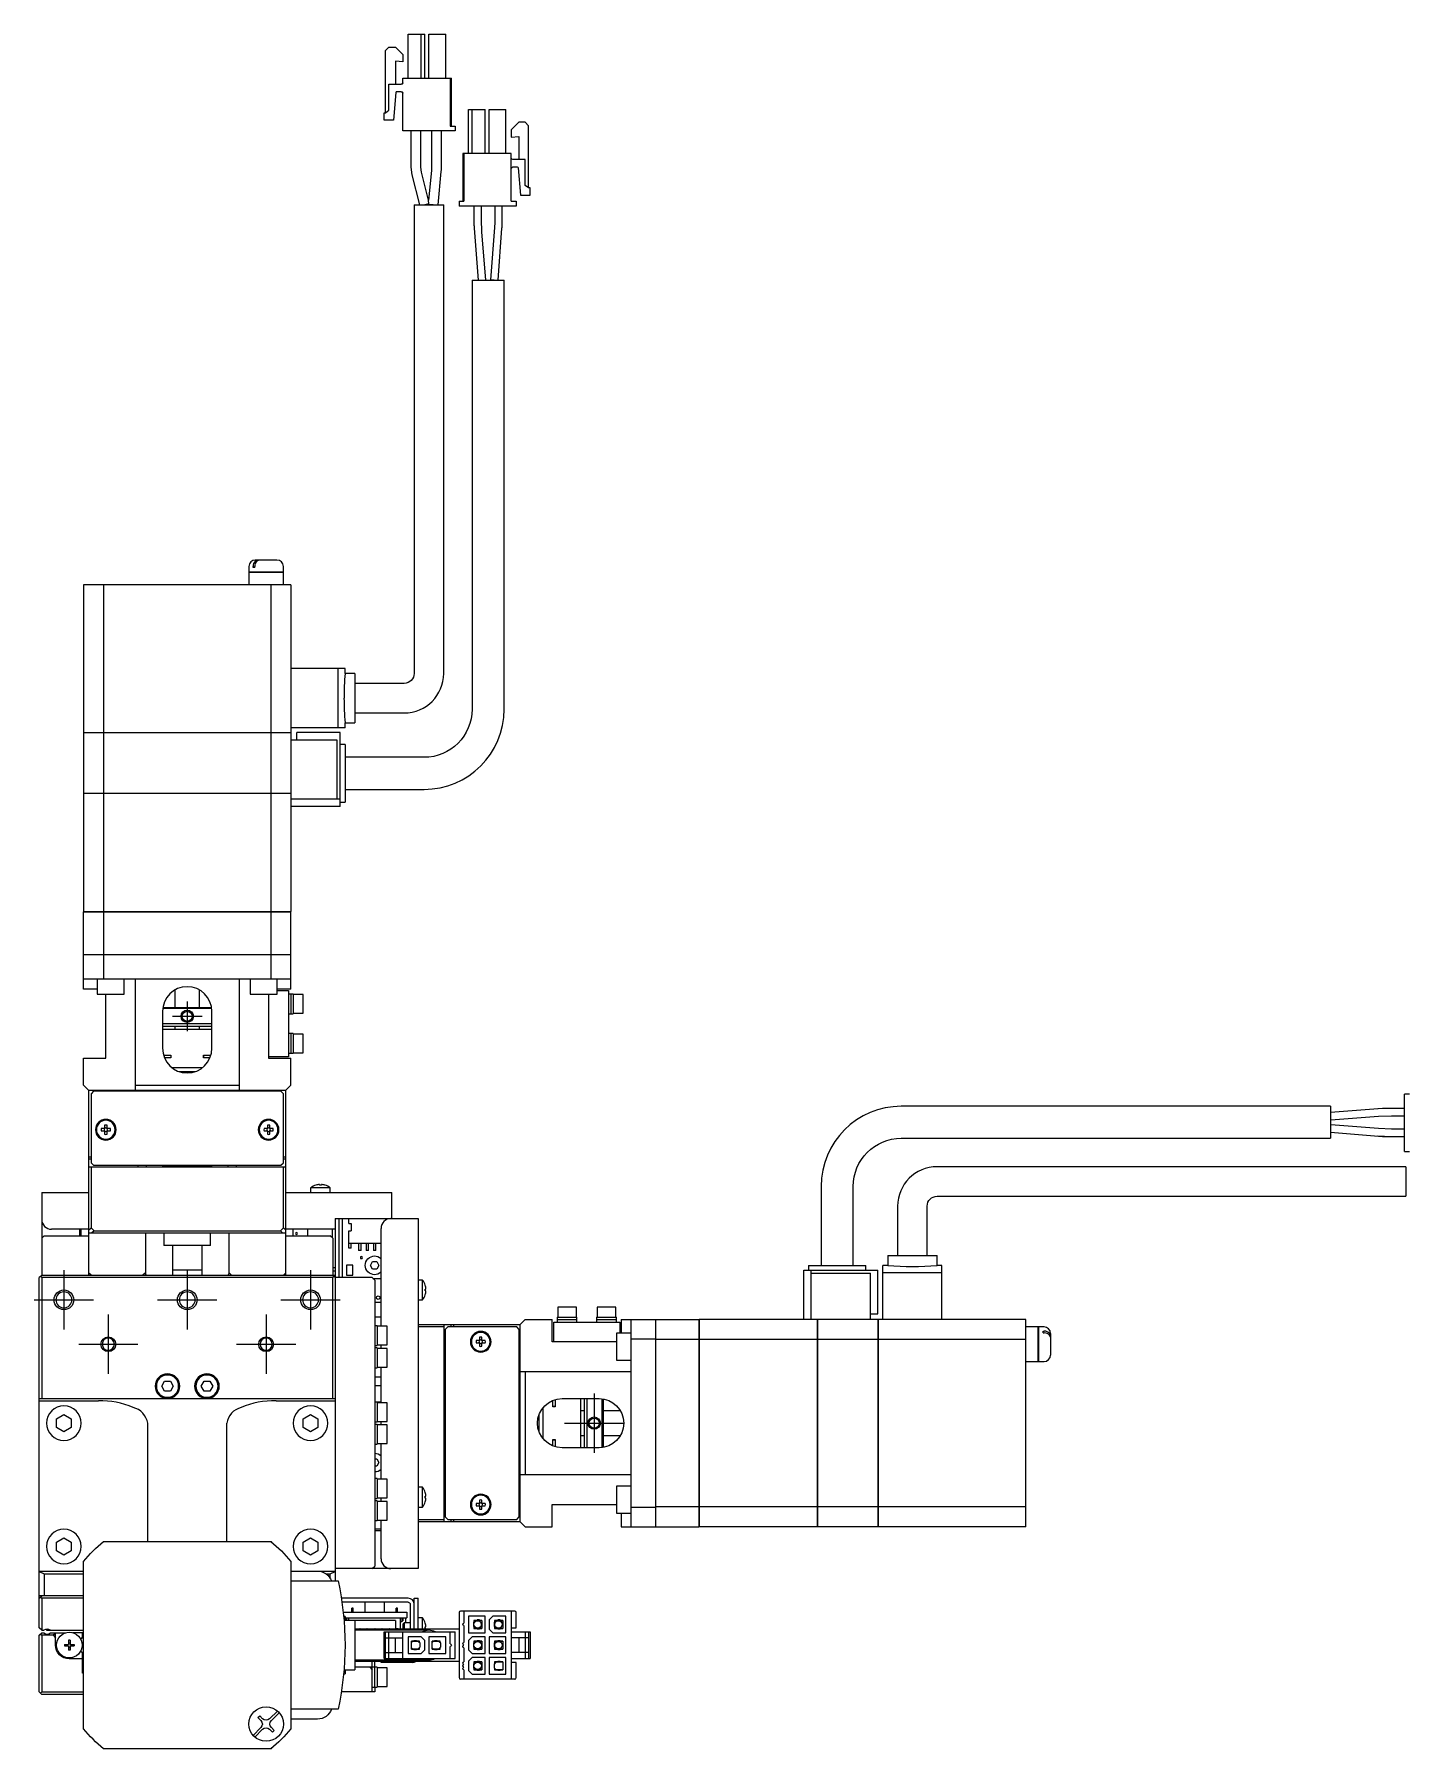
# Model space of a CAD drawing. Extents: x 0 to 1420, y -8 to 1169.
# Drawn here: x 420.8 to 698.8, y 410.1 to 757.7 of the extents above; entities that cross this region are included whole.
import ezdxf

# ---------------------------------------------------------------- set-up
doc = ezdxf.new("R2010")
doc.units = 0
doc.header["$LTSCALE"] = 0.5
doc.linetypes.add('CENTER', pattern=[50.8, 31.75, -6.35, 6.35, -6.35])
for name, color, linetype in [('MSM_CENTER', 1, 'CENTER'), ('MSM_CONTINUOUS', 7, 'CONTINUOUS'), ('MSM_NARROW', 5, 'CONTINUOUS')]:
    doc.layers.add(name, color=color, linetype=linetype)

msp = doc.modelspace()

# ---------------------------------------------------------------- linework, layer by layer
at = {"layer": 'MSM_CENTER'}
for p, q in [((451.78, 561.61), (451.78, 555.61)), ((448.78, 558.61), (454.78, 558.61)), ((426.78, 507.12), (426.78, 495.12)), ((451.78, 507.12), (451.78, 495.12)), ((476.78, 507.12), (476.78, 495.12)), ((420.78, 501.12), (432.78, 501.12)), ((445.78, 501.12), (457.78, 501.12)), ((470.78, 501.12), (482.78, 501.12)), ((435.78, 498.12), (435.78, 486.12)), ((467.78, 498.12), (467.78, 486.12)), ((429.78, 492.12), (441.78, 492.12)), ((461.78, 492.12), (473.78, 492.12)), ((534.28, 482.12), (534.28, 470.12)), ((528.28, 476.12), (540.28, 476.12))]:
    msp.add_line(p, q, dxfattribs=at)
at = {"layer": 'MSM_CONTINUOUS'}
for p, q in [((491.98, 754.42), (492.68, 755.12)), ((491.98, 754.42), (492.68, 755.12)), ((491.98, 741.82), (491.98, 754.42)), ((491.98, 741.82), (491.98, 754.42)), ((492.68, 755.12), (493.98, 755.12)), ((493.98, 755.12), (495.48, 753.62)), ((496.58, 748.82), (496.58, 757.72)), ((496.58, 757.72), (499.98, 757.72)), ((496.58, 748.82), (496.58, 757.72)), ((499.23, 748.82), (499.23, 757.72)), ((499.98, 748.82), (499.98, 757.72)), ((500.78, 748.82), (500.78, 757.72)), ((500.78, 748.82), (500.78, 757.72)), ((500.78, 757.72), (504.18, 757.72)), ((504.18, 748.82), (504.18, 757.72)), ((495.48, 752.12), (493.98, 752.25)), ((493.98, 752.25), (493.98, 747.57)), ((495.48, 752.12), (493.98, 752.25)), ((495.48, 753.62), (495.48, 752.12)), ((492.68, 742.32), (492.68, 747.57)), ((492.68, 747.57), (495.18, 747.57)), ((492.68, 742.32), (492.68, 747.57)), ((495.48, 747.87), (495.48, 748.82)), ((495.48, 748.82), (505.33, 748.82)), ((495.48, 747.87), (495.48, 748.82)), ((495.48, 747.87), (495.48, 747.86)), ((505.08, 748.82), (505.08, 739.12)), ((505.33, 739.12), (505.33, 748.82)), ((494.08, 745.88), (493.6, 740.32)), ((495.18, 746.07), (494.28, 746.07)), ((495.48, 738.12), (495.48, 745.77)), ((495.48, 745.77), (495.48, 745.77)), ((495.48, 738.12), (495.48, 745.77)), ((491.68, 740.32), (491.68, 741.82)), ((491.68, 741.82), (491.98, 741.82)), ((491.68, 740.32), (491.68, 741.82)), ((491.98, 741.82), (492.68, 742.32)), ((491.98, 741.82), (492.68, 742.32)), ((508.78, 733.57), (508.78, 742.47)), ((508.78, 742.47), (512.18, 742.47)), ((509.53, 733.57), (509.53, 742.47)), ((512.18, 733.57), (512.18, 742.47)), ((512.98, 733.57), (512.98, 742.47)), ((512.98, 742.47), (516.38, 742.47)), ((516.38, 733.57), (516.38, 742.47)), ((493.6, 740.32), (491.68, 740.32)), ((506.08, 738.12), (495.48, 738.12)), ((497.11, 738.12), (497.11, 730.76)), ((499.11, 730.76), (499.11, 738.12)), ((501.31, 738.12), (501.31, 730.21)), ((503.31, 730.21), (503.31, 738.12)), ((505.08, 739.12), (506.08, 739.12)), ((506.08, 739.12), (506.08, 738.12)), ((518.98, 739.87), (517.48, 738.37)), ((517.48, 738.37), (517.48, 736.87)), ((517.48, 736.87), (518.98, 737)), ((520.28, 739.87), (518.98, 739.87)), ((518.98, 737), (518.98, 732.32)), ((520.98, 739.17), (520.28, 739.87)), ((520.98, 726.57), (520.98, 739.17)), ((517.48, 733.57), (507.63, 733.57)), ((507.63, 733.57), (507.63, 723.87)), ((507.88, 733.57), (507.88, 723.87)), ((517.48, 723.87), (517.48, 733.57)), ((497.11, 730.76), (497.3, 729.24)), ((499.24, 729.75), (499.11, 730.76)), ((501.3, 730.12), (500.72, 724.06)), ((501.31, 730.21), (501.3, 730.12)), ((503.29, 729.92), (503.31, 730.21)), ((520.28, 732.32), (517.78, 732.32)), ((517.78, 730.82), (518.68, 730.82)), ((518.88, 730.63), (519.37, 725.07)), ((520.28, 727.07), (520.28, 732.32)), ((497.3, 729.24), (498.9, 723.12)), ((500.72, 724.06), (499.24, 729.75)), ((502.64, 723.12), (503.29, 729.92)), ((520.98, 726.57), (520.28, 727.07)), ((521.28, 726.57), (520.98, 726.57)), ((521.28, 725.07), (521.28, 726.57)), ((497.78, 723.12), (503.78, 723.12)), ((497.78, 723.12), (497.78, 628.12)), ((500.78, 723.34), (499.93, 723.12)), ((500.65, 723.3), (500.64, 723.21)), ((501.63, 723.12), (500.64, 723.21)), ((500.78, 723.34), (500.72, 724.06)), ((503.78, 628.12), (503.78, 723.12)), ((506.88, 723.87), (506.88, 722.87)), ((506.88, 723.87), (507.88, 723.87)), ((517.48, 723.87), (518.48, 723.87)), ((518.48, 723.87), (518.48, 722.87)), ((519.37, 725.07), (521.28, 725.07)), ((518.48, 722.87), (506.88, 722.87)), ((509.91, 722.87), (509.91, 719.26)), ((511.41, 720.24), (511.41, 722.87)), ((511.51, 717.6), (511.41, 720.24)), ((514.11, 722.87), (514.11, 719.24)), ((515.61, 719.24), (515.61, 722.87)), ((509.94, 718.41), (510.78, 707.87)), ((512.28, 707.92), (511.51, 717.6)), ((514.08, 718.55), (513.28, 707.92)), ((514.78, 707.87), (515.58, 718.44)), ((509.53, 707.87), (516.03, 707.87)), ((509.53, 707.87), (509.53, 620.87)), ((514.03, 707.87), (513.28, 707.92)), ((513.28, 707.92), (513.31, 707.87)), ((516.03, 620.87), (516.03, 707.87)), ((469.98, 651.12), (465.58, 651.12)), ((464.28, 649.82), (464.28, 648.67)), ((471.28, 648.67), (464.28, 648.67)), ((471.28, 648.62), (464.28, 648.62)), ((464.28, 648.62), (464.28, 646.12)), ((464.33, 648.67), (464.33, 648.62)), ((465.14, 649.62), (465.14, 649.82)), ((465.49, 649.62), (465.14, 649.62)), ((465.49, 649.62), (465.49, 649.82)), ((471.23, 648.62), (471.23, 648.67)), ((471.28, 648.67), (471.28, 649.82)), ((471.28, 646.12), (471.28, 648.62)), ((430.78, 646.12), (430.78, 616.17)), ((472.78, 646.12), (430.78, 646.12)), ((434.81, 646.12), (434.81, 616.17)), ((468.75, 646.12), (468.75, 616.17)), ((472.78, 646.12), (472.78, 616.17)), ((483.78, 629.12), (472.78, 629.12)), ((482.35, 617.12), (482.35, 629.12)), ((483.78, 628.12), (483.78, 629.12)), ((485.78, 628.12), (483.78, 628.12)), ((485.78, 628.12), (485.78, 618.12)), ((495.78, 626.12), (485.78, 626.12)), ((485.78, 620.12), (495.78, 620.12)), ((430.78, 616.17), (472.78, 616.17)), ((430.78, 616.12), (430.78, 603.87)), ((430.78, 616.12), (472.78, 616.12)), ((430.83, 616.17), (430.83, 616.12)), ((434.81, 616.12), (434.81, 603.87)), ((435.07, 616.17), (435.07, 616.12)), ((468.5, 616.17), (468.5, 616.12)), ((468.75, 616.12), (468.75, 603.87)), ((472.73, 616.17), (472.73, 616.12)), ((483.78, 617.12), (472.78, 617.12)), ((472.78, 616.12), (472.78, 579.87)), ((473.98, 614.62), (473.98, 616.12)), ((482.78, 616.12), (473.98, 616.12)), ((482.78, 601.12), (482.78, 616.12)), ((483.78, 617.12), (483.78, 618.12)), ((483.78, 618.12), (485.78, 618.12)), ((482.18, 614.62), (472.78, 614.62)), ((482.18, 602.62), (482.18, 614.62)), ((483.78, 613.69), (482.78, 613.69)), ((483.78, 613.69), (483.78, 602.05)), ((499.78, 611.12), (483.78, 611.12)), ((430.78, 603.87), (472.78, 603.87)), ((430.78, 603.82), (430.78, 579.87)), ((430.78, 603.82), (472.78, 603.82)), ((430.83, 603.87), (430.83, 603.82)), ((434.81, 603.82), (434.81, 579.87)), ((435.07, 603.87), (435.07, 603.82)), ((468.5, 603.87), (468.5, 603.82)), ((468.75, 603.82), (468.75, 579.87)), ((472.73, 603.87), (472.73, 603.82)), ((482.78, 602.62), (472.78, 602.62)), ((482.78, 602.05), (483.78, 602.05)), ((483.78, 604.62), (499.78, 604.62)), ((482.78, 601.12), (472.78, 601.12)), ((430.78, 579.87), (472.78, 579.87)), ((430.78, 579.82), (472.78, 579.82)), ((430.78, 564.12), (430.78, 579.82)), ((430.83, 579.87), (430.83, 579.82)), ((434.81, 579.82), (434.81, 571.12)), ((435.07, 579.87), (435.07, 579.82)), ((468.5, 579.87), (468.5, 579.82)), ((468.75, 579.82), (468.75, 571.12)), ((472.73, 579.87), (472.73, 579.82)), ((472.78, 564.12), (472.78, 579.82)), ((430.78, 571.12), (472.78, 571.12)), ((434.78, 571.12), (434.78, 566.12)), ((468.78, 566.12), (468.78, 571.12)), ((472.78, 566.12), (430.78, 566.12)), ((433.53, 564.12), (430.78, 564.12)), ((433.53, 566.12), (433.53, 563.12)), ((433.53, 563.12), (439.03, 563.12)), ((435.28, 550.12), (435.28, 563.12)), ((439.03, 563.12), (439.03, 566.12)), ((441.28, 543.62), (441.28, 566.12)), ((449.28, 563.95), (449.28, 560.42)), ((454.28, 560.42), (454.28, 563.95)), ((462.28, 566.12), (462.28, 543.62)), ((464.53, 566.12), (464.53, 563.12)), ((464.53, 563.12), (470.03, 563.12)), ((468.28, 563.12), (468.28, 550.12)), ((470.03, 563.12), (470.03, 566.12)), ((472.78, 564.12), (470.03, 564.12)), ((470.03, 563.82), (472.28, 563.82)), ((472.28, 563.82), (472.28, 550.42)), ((473.28, 563.12), (472.28, 563.12)), ((472.78, 563.12), (472.78, 559.12)), ((473.28, 563.12), (473.28, 559.12)), ((456.75, 560.22), (446.82, 560.22)), ((446.84, 560.42), (456.72, 560.42)), ((475.28, 563.02), (473.28, 563.02)), ((475.28, 559.22), (475.28, 563.02)), ((446.78, 559.62), (446.78, 552.12)), ((446.78, 557.12), (456.78, 557.12)), ((446.78, 556.62), (456.78, 556.62)), ((449.28, 556.62), (449.28, 555.92)), ((454.28, 555.92), (454.28, 556.62)), ((456.78, 552.12), (456.78, 559.62)), ((472.28, 559.12), (473.28, 559.12)), ((473.28, 559.22), (475.28, 559.22)), ((456.78, 555.92), (446.78, 555.92)), ((473.28, 555.12), (472.28, 555.12)), ((472.78, 555.12), (472.78, 551.12)), ((473.28, 555.12), (473.28, 551.12)), ((475.28, 555.02), (473.28, 555.02)), ((475.28, 551.22), (475.28, 555.02)), ((430.78, 550.12), (435.28, 550.12)), ((430.78, 544.62), (430.78, 550.12)), ((446.98, 550.72), (448.45, 550.72)), ((448.45, 550.22), (447.16, 550.22)), ((448.43, 550.72), (448.43, 550.22)), ((448.45, 550.72), (448.45, 550.22)), ((455.11, 550.72), (456.58, 550.72)), ((455.11, 550.22), (455.11, 550.72)), ((456.41, 550.22), (455.11, 550.22)), ((455.13, 550.22), (455.13, 550.72)), ((472.28, 550.42), (468.28, 550.42)), ((468.28, 550.12), (472.78, 550.12)), ((472.28, 551.12), (473.28, 551.12)), ((472.78, 544.62), (472.78, 550.12)), ((473.28, 551.22), (475.28, 551.22)), ((448.65, 548.22), (454.91, 548.22)), ((450.08, 547.42), (453.49, 547.42)), ((450.53, 547.42), (450.53, 547.27)), ((453.03, 547.27), (453.03, 547.42)), ((430.78, 544.62), (431.78, 543.62)), ((431.78, 543.62), (471.78, 543.62)), ((431.78, 543.62), (431.78, 506.12)), ((432.78, 543.42), (432.28, 542.92)), ((432.28, 542.92), (432.28, 528.92)), ((470.78, 543.42), (432.78, 543.42)), ((441.28, 544.62), (462.28, 544.62)), ((441.78, 543.62), (441.78, 543.42)), ((444.28, 543.62), (444.28, 543.42)), ((459.28, 543.42), (459.28, 543.62)), ((461.78, 543.42), (461.78, 543.62)), ((471.28, 542.92), (470.78, 543.42)), ((471.28, 528.92), (471.28, 542.92)), ((471.78, 543.62), (472.78, 544.62)), ((471.78, 506.12), (471.78, 543.62)), ((698.53, 531.22), (698.53, 542.82)), ((699.53, 542.82), (698.53, 542.82)), ((683.53, 540.37), (596.53, 540.37)), ((683.53, 540.37), (683.53, 533.87)), ((694.1, 539.91), (683.53, 539.12)), ((695.9, 539.94), (693.16, 539.84)), ((698.53, 539.94), (694.91, 539.94)), ((435.04, 535.86), (434.36, 535.86)), ((434.36, 535.38), (435.04, 535.38)), ((435.04, 536.53), (435.04, 535.86)), ((435.04, 535.38), (435.04, 534.7)), ((435.52, 535.86), (435.52, 536.53)), ((436.2, 535.86), (435.52, 535.86)), ((435.52, 535.38), (436.2, 535.38)), ((435.52, 534.7), (435.52, 535.38)), ((468.04, 535.86), (467.36, 535.86)), ((467.36, 535.38), (468.04, 535.38)), ((468.04, 536.53), (468.04, 535.86)), ((468.04, 535.38), (468.04, 534.7)), ((468.52, 535.86), (468.52, 536.53)), ((469.2, 535.86), (468.52, 535.86)), ((468.52, 534.7), (468.52, 535.38)), ((468.52, 535.38), (469.2, 535.38)), ((683.59, 537.62), (683.53, 537.64)), ((683.59, 537.62), (693.27, 538.34)), ((693.27, 535.84), (683.59, 536.61)), ((693.27, 538.34), (695.9, 538.44)), ((695.9, 535.74), (693.27, 535.84)), ((695.9, 538.44), (698.53, 538.44)), ((698.53, 535.74), (695.9, 535.74)), ((596.53, 533.87), (683.53, 533.87)), ((683.53, 535.11), (694.08, 534.27)), ((693.15, 534.35), (695.9, 534.24)), ((694.93, 534.24), (698.53, 534.24)), ((431.78, 530.12), (432.28, 530.12)), ((432.28, 529.62), (431.78, 529.62)), ((432.28, 528.92), (432.78, 528.42)), ((432.78, 528.42), (470.78, 528.42)), ((441.78, 528.42), (441.78, 528.12)), ((443.53, 528.12), (443.53, 528.42)), ((446.78, 528.42), (446.78, 528.32)), ((456.78, 528.32), (456.78, 528.42)), ((460.03, 528.42), (460.03, 528.12)), ((461.78, 528.12), (461.78, 528.42)), ((470.78, 528.42), (471.28, 528.92)), ((471.28, 530.12), (471.78, 530.12)), ((471.78, 529.62), (471.28, 529.62)), ((698.53, 531.22), (699.53, 531.22)), ((431.78, 528.12), (471.78, 528.12)), ((432.28, 528.12), (432.28, 515.73)), ((446.78, 528.32), (456.78, 528.32)), ((446.78, 528.32), (446.98, 528.12)), ((456.58, 528.12), (456.78, 528.32)), ((471.28, 515.73), (471.28, 528.12)), ((698.78, 528.12), (603.78, 528.12)), ((698.78, 528.12), (698.78, 522.12)), ((422.28, 522.92), (422.28, 506.12)), ((422.28, 522.92), (431.78, 522.92)), ((471.78, 522.92), (493.28, 522.92)), ((480.78, 523.81), (476.78, 523.81)), ((476.78, 523.81), (476.78, 522.92)), ((477.85, 524.37), (477.83, 524.37)), ((478.58, 524.37), (478.58, 524.5)), ((478.98, 524.37), (478.58, 524.37)), ((478.98, 524.5), (478.98, 524.37)), ((479.73, 524.37), (479.71, 524.37)), ((480.78, 522.92), (480.78, 523.81)), ((493.28, 517.62), (493.28, 522.92)), ((580.28, 524.12), (580.28, 508.12)), ((586.78, 508.12), (586.78, 524.12)), ((603.78, 522.12), (698.78, 522.12)), ((595.78, 520.12), (595.78, 510.12)), ((601.78, 510.12), (601.78, 520.12)), ((431.78, 515.42), (424.28, 515.42)), ((429.98, 514.12), (429.98, 515.42)), ((430.28, 514.12), (430.28, 515.42)), ((431.78, 515.23), (432.28, 515.73)), ((471.78, 514.62), (431.78, 514.62)), ((432.28, 515.73), (432.89, 515.12)), ((432.89, 515.12), (432.39, 514.62)), ((432.89, 515.12), (470.67, 515.12)), ((443.3, 514.62), (443.3, 506.62)), ((447.03, 514.62), (447.03, 512.12)), ((456.53, 512.12), (456.53, 514.62)), ((460.27, 506.62), (460.27, 514.62)), ((470.67, 515.12), (471.28, 515.73)), ((471.17, 514.62), (470.67, 515.12)), ((471.28, 515.73), (471.78, 515.23)), ((481.78, 515.42), (471.78, 515.42)), ((473.28, 514.12), (473.28, 515.42)), ((476.23, 514.12), (476.23, 515.42)), ((481.13, 515.42), (481.13, 513.77)), ((481.78, 517.62), (481.78, 444.12)), ((481.78, 517.62), (498.58, 517.62)), ((482.58, 505.62), (482.58, 517.62)), ((483.28, 505.62), (483.28, 517.62)), ((484.53, 516.62), (484.53, 517.62)), ((484.53, 516.62), (485.03, 516.62)), ((484.53, 515.12), (485.03, 515.12)), ((484.53, 511.62), (484.53, 515.12)), ((485.03, 516.62), (485.03, 515.12)), ((491.08, 495.77), (491.08, 515.62)), ((498.58, 517.62), (498.58, 446.62)), ((422.78, 514.12), (422.28, 513.62)), ((422.78, 514.12), (431.78, 514.12)), ((456.53, 512.12), (447.03, 512.12)), ((448.78, 512.12), (448.78, 506.12)), ((454.78, 506.12), (454.78, 512.12)), ((471.78, 514.12), (480.78, 514.12)), ((481.28, 513.62), (480.78, 514.12)), ((481.28, 513.62), (481.28, 506.12)), ((484.53, 512.62), (491.08, 512.62)), ((485.03, 511.62), (484.53, 511.62)), ((485.03, 511.62), (485.03, 512.62)), ((486.53, 512.62), (486.53, 511.12)), ((487.03, 511.12), (486.53, 511.12)), ((487.03, 511.12), (487.03, 512.62)), ((488.03, 512.62), (488.03, 511.12)), ((488.53, 511.12), (488.03, 511.12)), ((488.53, 511.12), (488.53, 512.62)), ((489.53, 512.62), (489.53, 511.12)), ((490.03, 511.12), (489.53, 511.12)), ((490.03, 511.12), (490.03, 512.62)), ((491.03, 512.62), (491.03, 511.12)), ((491.08, 511.12), (491.03, 511.12)), ((481.78, 507.62), (481.28, 507.62)), ((485.33, 508.14), (484.08, 508.14)), ((484.08, 508.14), (484.08, 506.14)), ((485.33, 506.14), (485.33, 508.14)), ((488.92, 508.12), (489.35, 508.87)), ((489.35, 507.37), (488.92, 508.12)), ((489.35, 508.87), (490.21, 508.87)), ((490.21, 508.87), (490.65, 508.12)), ((490.65, 508.12), (490.21, 507.37)), ((577.71, 508.12), (589.35, 508.12)), ((577.71, 508.12), (577.71, 507.12)), ((589.35, 507.12), (589.35, 508.12)), ((592.78, 497.12), (592.78, 508.11)), ((593.78, 508.11), (592.78, 508.11)), ((593.78, 510.12), (603.78, 510.12)), ((593.78, 510.12), (593.78, 508.11)), ((603.78, 508.11), (603.78, 510.12)), ((604.78, 508.11), (603.78, 508.11)), ((604.78, 497.12), (604.78, 508.11)), ((422.03, 505.87), (421.78, 505.62)), ((421.78, 434.62), (421.78, 505.62)), ((422.28, 506.12), (422.03, 505.87)), ((422.28, 505.62), (422.03, 505.87)), ((422.28, 506.12), (481.78, 506.12)), ((481.28, 505.62), (422.28, 505.62)), ((422.28, 505.62), (422.28, 481.12)), ((432.28, 506.12), (431.78, 506.62)), ((443.3, 506.62), (442.8, 506.12)), ((443.48, 506.12), (443.3, 506.62)), ((454.78, 507.12), (448.78, 507.12)), ((460.27, 506.62), (460.09, 506.12)), ((460.77, 506.12), (460.27, 506.62)), ((471.78, 506.62), (471.28, 506.12)), ((481.78, 506.92), (481.28, 506.92)), ((481.53, 505.87), (481.28, 506.12)), ((481.53, 505.87), (481.28, 505.62)), ((481.28, 481.12), (481.28, 505.62)), ((481.78, 505.62), (481.53, 505.87)), ((489.28, 505.62), (481.78, 505.62)), ((484.08, 506.14), (485.33, 506.14)), ((489.78, 505.12), (489.28, 505.62)), ((490.21, 507.37), (489.35, 507.37)), ((489.44, 505.46), (491.08, 505.46)), ((489.78, 505.12), (489.78, 447.12)), ((499.48, 505.12), (498.58, 505.12)), ((499.48, 501.12), (499.48, 505.12)), ((500.04, 504.04), (500.04, 504.07)), ((576.78, 497.12), (576.78, 507.12)), ((576.78, 507.12), (591.78, 507.12)), ((578.28, 497.12), (578.28, 507.12)), ((578.28, 506.52), (590.28, 506.52)), ((590.28, 497.12), (590.28, 506.52)), ((591.78, 498.32), (591.78, 507.12)), ((592.78, 506.69), (604.78, 506.69)), ((491.08, 500.56), (489.78, 500.56)), ((498.58, 501.12), (499.48, 501.12)), ((500.04, 503.32), (500.17, 503.32)), ((500.04, 502.92), (500.04, 503.32)), ((500.17, 502.92), (500.04, 502.92)), ((500.04, 502.17), (500.04, 502.19)), ((491.08, 497.62), (489.78, 497.62)), ((520.28, 497.12), (519.28, 496.12)), ((520.28, 497.12), (525.78, 497.12)), ((525.78, 492.62), (525.78, 497.12)), ((526.78, 497.62), (530.78, 497.62)), ((526.78, 497.62), (526.78, 496.62)), ((526.78, 497.12), (530.78, 497.12)), ((530.68, 499.62), (526.88, 499.62)), ((526.88, 499.62), (526.88, 497.62)), ((530.68, 497.62), (530.68, 499.62)), ((530.78, 496.62), (530.78, 497.62)), ((534.78, 497.62), (538.78, 497.62)), ((534.78, 497.62), (534.78, 496.62)), ((534.78, 497.12), (538.78, 497.12)), ((538.68, 499.62), (534.88, 499.62)), ((534.88, 499.62), (534.88, 497.62)), ((538.68, 497.62), (538.68, 499.62)), ((538.78, 496.62), (538.78, 497.62)), ((539.78, 497.12), (539.78, 494.37)), ((539.78, 497.12), (555.48, 497.12)), ((541.78, 455.12), (541.78, 497.12)), ((546.78, 455.12), (546.78, 497.12)), ((555.48, 497.12), (555.48, 455.12)), ((591.78, 497.12), (555.53, 497.12)), ((555.53, 497.12), (555.53, 455.12)), ((579.48, 497.12), (579.48, 455.12)), ((579.53, 497.12), (579.53, 455.12)), ((590.28, 498.32), (591.78, 498.32)), ((591.78, 497.12), (591.78, 455.12)), ((591.83, 497.12), (591.83, 455.12)), ((621.78, 497.12), (591.83, 497.12)), ((621.78, 455.12), (621.78, 497.12)), ((490.28, 495.87), (489.78, 495.87)), ((490.28, 495.87), (490.28, 491.87)), ((492.28, 495.77), (490.28, 495.77)), ((492.28, 491.97), (492.28, 495.77)), ((498.58, 496.12), (519.28, 496.12)), ((503.78, 495.62), (498.58, 495.62)), ((503.78, 496.12), (503.78, 456.12)), ((504.58, 495.62), (504.08, 495.12)), ((504.08, 495.12), (504.08, 457.12)), ((518.58, 495.62), (504.58, 495.62)), ((505.28, 495.62), (505.28, 496.12)), ((505.78, 496.12), (505.78, 495.62)), ((519.08, 495.12), (518.58, 495.62)), ((519.08, 457.12), (519.08, 495.12)), ((519.28, 456.12), (519.28, 496.12)), ((526.08, 492.62), (526.08, 496.62)), ((526.08, 496.62), (539.48, 496.62)), ((538.78, 494.37), (538.78, 488.87)), ((541.78, 494.37), (538.78, 494.37)), ((539.48, 496.62), (539.48, 494.37)), ((555.53, 497.07), (555.48, 497.07)), ((579.53, 497.07), (579.48, 497.07)), ((591.83, 497.07), (591.78, 497.07)), ((624.28, 495.62), (621.78, 495.62)), ((624.28, 488.62), (624.28, 495.62)), ((624.33, 495.57), (624.28, 495.57)), ((624.33, 495.62), (624.33, 488.62)), ((625.48, 495.62), (624.33, 495.62)), ((625.28, 494.76), (625.48, 494.76)), ((625.28, 494.41), (625.28, 494.76)), ((625.28, 494.41), (625.48, 494.41)), ((626.78, 494.32), (626.78, 489.92)), ((489.78, 491.87), (490.28, 491.87)), ((490.28, 491.37), (489.78, 491.37)), ((490.28, 491.97), (492.28, 491.97)), ((490.28, 491.37), (490.28, 487.37)), ((492.28, 491.27), (490.28, 491.27)), ((491.08, 491.27), (491.08, 491.97)), ((492.28, 487.47), (492.28, 491.27)), ((511.04, 492.86), (510.36, 492.86)), ((510.36, 492.38), (511.04, 492.38)), ((511.04, 493.53), (511.04, 492.86)), ((511.04, 492.38), (511.04, 491.7)), ((511.52, 492.86), (511.52, 493.53)), ((512.2, 492.86), (511.52, 492.86)), ((511.52, 492.38), (512.2, 492.38)), ((511.52, 491.7), (511.52, 492.38)), ((538.78, 492.62), (525.78, 492.62)), ((546.78, 493.12), (541.78, 493.12)), ((555.48, 493.09), (546.78, 493.09)), ((555.53, 492.83), (555.48, 492.83)), ((579.48, 493.09), (555.53, 493.09)), ((579.53, 492.83), (579.48, 492.83)), ((591.78, 493.09), (579.53, 493.09)), ((591.83, 492.83), (591.78, 492.83)), ((621.78, 493.09), (591.83, 493.09)), ((489.78, 487.37), (490.28, 487.37)), ((490.28, 487.47), (492.28, 487.47)), ((491.08, 480.27), (491.08, 487.47)), ((538.78, 488.87), (541.78, 488.87)), ((621.78, 488.62), (624.28, 488.62)), ((624.28, 488.67), (624.33, 488.67)), ((624.33, 488.62), (625.48, 488.62)), ((446.63, 483.62), (447.2, 484.62)), ((447.2, 482.62), (446.63, 483.62)), ((447.2, 484.62), (448.36, 484.62)), ((448.36, 484.62), (448.94, 483.62)), ((448.94, 483.62), (448.36, 482.62)), ((454.63, 483.62), (455.2, 484.62)), ((455.2, 482.62), (454.63, 483.62)), ((455.2, 484.62), (456.36, 484.62)), ((456.36, 484.62), (456.94, 483.62)), ((456.94, 483.62), (456.36, 482.62)), ((489.78, 485.54), (491.08, 485.54)), ((491.08, 483.66), (489.78, 483.66)), ((504.08, 486.12), (503.78, 486.12)), ((503.78, 484.37), (504.08, 484.37)), ((519.28, 486.12), (519.08, 486.12)), ((519.28, 483.62), (519.08, 483.62)), ((519.28, 486.62), (541.78, 486.62)), ((520.28, 486.62), (520.28, 465.62)), ((421.78, 481.12), (481.78, 481.12)), ((421.78, 480.66), (433.78, 480.66)), ((448.36, 482.62), (447.2, 482.62)), ((456.36, 482.62), (455.2, 482.62)), ((469.78, 480.66), (481.78, 480.66)), ((489.78, 480.46), (491.08, 480.46)), ((490.28, 480.37), (489.78, 480.37)), ((490.28, 480.37), (490.28, 476.37)), ((492.28, 480.27), (490.28, 480.27)), ((492.28, 476.47), (492.28, 480.27)), ((503.98, 481.12), (503.78, 480.92)), ((503.98, 481.12), (503.98, 471.12)), ((504.08, 481.12), (503.98, 481.12)), ((525.88, 479.45), (525.88, 480.74)), ((526.38, 480.92), (526.38, 479.45)), ((527.78, 481.12), (535.28, 481.12)), ((531.58, 471.12), (531.58, 481.12)), ((532.28, 481.12), (532.28, 471.12)), ((532.78, 481.12), (532.78, 471.12)), ((535.88, 471.15), (535.88, 481.08)), ((536.08, 481.05), (536.08, 471.18)), ((425.28, 476.98), (426.78, 477.85)), ((425.28, 475.25), (425.28, 476.98)), ((426.78, 477.85), (428.28, 476.98)), ((428.28, 476.98), (428.28, 475.25)), ((475.28, 476.98), (476.78, 477.85)), ((475.28, 475.25), (475.28, 476.98)), ((476.78, 477.85), (478.28, 476.98)), ((478.28, 476.98), (478.28, 475.25)), ((489.78, 476.37), (490.28, 476.37)), ((490.28, 476.47), (492.28, 476.47)), ((491.08, 475.77), (491.08, 476.47)), ((523.08, 477.37), (522.94, 477.37)), ((523.08, 477.82), (523.08, 474.41)), ((523.88, 479.24), (523.88, 472.99)), ((526.38, 479.47), (525.88, 479.47)), ((526.38, 479.45), (525.88, 479.45)), ((532.28, 478.62), (531.58, 478.62)), ((539.61, 478.62), (536.08, 478.62)), ((426.78, 474.38), (425.28, 475.25)), ((428.28, 475.25), (426.78, 474.38)), ((443.78, 452.12), (443.78, 476.1)), ((459.78, 452.12), (459.78, 476.1)), ((476.78, 474.38), (475.28, 475.25)), ((478.28, 475.25), (476.78, 474.38)), ((490.28, 475.87), (489.78, 475.87)), ((490.28, 475.87), (490.28, 471.87)), ((492.28, 475.77), (490.28, 475.77)), ((492.28, 471.97), (492.28, 475.77)), ((522.94, 474.87), (523.08, 474.87)), ((525.88, 471.49), (525.88, 472.78)), ((525.88, 472.78), (526.38, 472.78)), ((525.88, 472.76), (526.38, 472.76)), ((526.38, 472.78), (526.38, 471.32)), ((531.58, 473.62), (532.28, 473.62)), ((536.08, 473.62), (539.61, 473.62)), ((489.78, 471.87), (490.28, 471.87)), ((490.28, 471.97), (492.28, 471.97)), ((491.08, 464.77), (491.08, 471.97)), ((503.78, 471.32), (503.98, 471.12)), ((503.98, 471.12), (504.08, 471.12)), ((535.28, 471.12), (527.78, 471.12)), ((489.78, 468.87), (490.21, 468.87)), ((490.21, 467.37), (489.78, 467.37)), ((490.21, 468.87), (490.65, 468.12)), ((490.65, 468.12), (490.21, 467.37)), ((504.08, 467.87), (503.78, 467.87)), ((503.78, 466.12), (504.08, 466.12)), ((519.08, 468.62), (519.28, 468.62)), ((519.08, 466.12), (519.28, 466.12)), ((490.28, 464.87), (489.78, 464.87)), ((490.28, 464.87), (490.28, 460.87)), ((492.28, 464.77), (490.28, 464.77)), ((492.28, 460.97), (492.28, 464.77)), ((499.48, 463.12), (498.58, 463.12)), ((499.48, 459.12), (499.48, 463.12)), ((541.78, 465.62), (519.28, 465.62)), ((538.78, 463.37), (538.78, 457.87)), ((541.78, 463.37), (538.78, 463.37)), ((489.78, 460.87), (490.28, 460.87)), ((490.28, 460.37), (489.78, 460.37)), ((490.28, 460.97), (492.28, 460.97)), ((490.28, 460.37), (490.28, 456.37)), ((492.28, 460.27), (490.28, 460.27)), ((491.08, 460.27), (491.08, 460.97)), ((492.28, 456.47), (492.28, 460.27)), ((498.58, 459.12), (499.48, 459.12)), ((500.04, 462.04), (500.04, 462.07)), ((500.04, 461.32), (500.17, 461.32)), ((500.04, 460.92), (500.04, 461.32)), ((500.17, 460.92), (500.04, 460.92)), ((500.04, 460.17), (500.04, 460.19)), ((511.04, 459.86), (510.36, 459.86)), ((510.36, 459.38), (511.04, 459.38)), ((511.04, 460.53), (511.04, 459.86)), ((511.04, 459.38), (511.04, 458.7)), ((511.52, 459.86), (511.52, 460.53)), ((512.2, 459.86), (511.52, 459.86)), ((511.52, 458.7), (511.52, 459.38)), ((511.52, 459.38), (512.2, 459.38)), ((525.78, 459.62), (538.78, 459.62)), ((525.78, 455.12), (525.78, 459.62)), ((541.78, 459.12), (546.78, 459.12)), ((555.48, 459.14), (546.78, 459.14)), ((555.53, 459.4), (555.48, 459.4)), ((579.48, 459.14), (555.53, 459.14)), ((579.53, 459.4), (579.48, 459.4)), ((591.78, 459.14), (579.53, 459.14)), ((591.83, 459.4), (591.78, 459.4)), ((621.78, 459.14), (591.83, 459.14)), ((489.78, 456.37), (490.28, 456.37)), ((490.28, 456.47), (492.28, 456.47)), ((491.08, 448.62), (491.08, 456.47)), ((498.58, 456.62), (503.78, 456.62)), ((519.28, 456.12), (498.58, 456.12)), ((504.08, 457.12), (504.58, 456.62)), ((504.58, 456.62), (518.58, 456.62)), ((505.28, 456.12), (505.28, 456.62)), ((505.78, 456.62), (505.78, 456.12)), ((518.58, 456.62), (519.08, 457.12)), ((519.28, 456.12), (520.28, 455.12)), ((538.78, 457.87), (541.78, 457.87)), ((539.78, 457.87), (539.78, 455.12)), ((425.28, 451.98), (426.78, 452.85)), ((425.28, 450.25), (425.28, 451.98)), ((426.78, 452.85), (428.28, 451.98)), ((428.28, 451.98), (428.28, 450.25)), ((434.78, 452.12), (434.65, 451.99)), ((434.81, 452.12), (468.75, 452.12)), ((468.91, 451.99), (468.78, 452.12)), ((475.28, 451.98), (476.78, 452.85)), ((475.28, 450.25), (475.28, 451.98)), ((476.78, 452.85), (478.28, 451.98)), ((478.28, 451.98), (478.28, 450.25)), ((491.08, 454.62), (489.78, 454.62)), ((491.08, 454.32), (489.78, 454.32)), ((520.28, 455.12), (525.78, 455.12)), ((539.78, 455.12), (555.48, 455.12)), ((555.53, 455.17), (555.48, 455.17)), ((579.48, 455.12), (555.53, 455.12)), ((579.53, 455.17), (579.48, 455.17)), ((591.78, 455.12), (579.53, 455.12)), ((591.83, 455.17), (591.78, 455.17)), ((621.78, 455.12), (591.83, 455.12)), ((426.78, 449.38), (425.28, 450.25)), ((428.28, 450.25), (426.78, 449.38)), ((476.78, 449.38), (475.28, 450.25)), ((478.28, 450.25), (476.78, 449.38)), ((421.78, 446.12), (430.78, 446.12)), ((421.78, 446.02), (422.78, 445.57)), ((422.78, 445.57), (422.78, 441.12)), ((422.78, 445.57), (430.78, 445.57)), ((430.91, 448.24), (430.78, 448.12)), ((430.78, 414.14), (430.78, 448.09)), ((472.78, 448.12), (472.65, 448.24)), ((472.78, 448.09), (472.78, 414.14)), ((472.78, 446.12), (481.78, 446.12)), ((479.93, 445.57), (480.78, 445.57)), ((480.78, 445.57), (481.78, 446.02)), ((480.78, 444.64), (480.78, 445.57)), ((498.58, 446.62), (481.78, 446.62)), ((489.28, 446.62), (489.78, 447.12)), ((472.78, 444.12), (482.35, 444.12)), ((430.78, 441.12), (421.78, 441.12)), ((421.78, 440.62), (422.28, 441.12)), ((422.03, 440.87), (422.28, 440.62)), ((422.28, 440.62), (422.28, 434.12)), ((430.78, 440.62), (422.28, 440.62)), ((496.58, 440.62), (483.02, 440.62)), ((496.58, 439.82), (483.14, 439.82)), ((485.41, 438.62), (485.16, 438.62)), ((485.16, 437.82), (485.16, 438.62)), ((485.41, 437.82), (485.41, 438.62)), ((487.78, 439.82), (487.78, 437.82)), ((491.78, 437.82), (491.78, 439.82)), ((494.16, 437.82), (494.16, 438.62)), ((494.41, 438.62), (494.16, 438.62)), ((494.41, 437.82), (494.41, 438.62)), ((496.98, 439.42), (496.98, 434.37)), ((497.78, 434.37), (497.78, 440.62)), ((497.78, 440.62), (498.58, 440.62)), ((498.58, 434.37), (498.58, 440.62)), ((518.18, 438.02), (507.18, 438.02)), ((507.88, 438.02), (507.88, 435.57)), ((517.48, 438.02), (517.48, 424.22)), ((422.28, 434.12), (421.78, 434.62)), ((483.4, 437.82), (496.28, 437.82)), ((483.78, 436.94), (483.49, 436.94)), ((494.03, 436.12), (483.57, 436.12)), ((483.78, 436.94), (483.78, 436.12)), ((483.78, 436.62), (496.28, 436.62)), ((484.08, 436.62), (484.08, 436.12)), ((484.53, 436.12), (484.53, 436.62)), ((485.78, 436.12), (485.78, 426.12)), ((494.03, 436.12), (494.03, 434.47)), ((495.03, 434.37), (495.03, 436.62)), ((495.26, 435.82), (495.03, 435.82)), ((495.26, 436.62), (495.26, 435.82)), ((495.49, 436.07), (495.26, 436.07)), ((495.49, 436.62), (495.49, 436.07)), ((495.78, 435.62), (495.58, 435.42)), ((495.58, 434.37), (495.58, 435.42)), ((495.78, 435.62), (495.78, 434.37)), ((496.98, 435.62), (495.78, 435.62)), ((496.03, 436.62), (496.03, 435.62)), ((496.28, 437.82), (496.28, 436.62)), ((499.48, 436.62), (498.58, 436.62)), ((499.48, 434.37), (499.48, 436.62)), ((500.04, 435.54), (500.04, 435.57)), ((500.04, 434.82), (500.17, 434.82)), ((500.04, 434.42), (500.04, 434.82)), ((506.88, 437.72), (506.88, 424.52)), ((507.88, 435.07), (507.88, 431.64)), ((508.78, 437.02), (508.78, 433.62)), ((512.18, 437.02), (508.78, 437.02)), ((510.16, 436.07), (509.78, 435.69)), ((509.78, 435.69), (509.78, 434.94)), ((509.78, 434.94), (510.16, 434.57)), ((510.53, 436.12), (509.88, 436.12)), ((509.88, 436.12), (509.88, 435.79)), ((509.88, 434.84), (509.88, 434.52)), ((509.88, 434.52), (510.53, 434.52)), ((509.94, 435.1), (510.07, 434.65)), ((511.53, 436.07), (510.16, 436.07)), ((510.16, 434.57), (511.53, 434.57)), ((511.03, 436.22), (510.53, 436.22)), ((510.53, 436.22), (510.53, 436.07)), ((510.53, 434.57), (510.53, 434.42)), ((511.03, 436.22), (511.03, 436.07)), ((511.53, 436.12), (511.03, 436.12)), ((511.03, 434.42), (511.03, 434.57)), ((511.03, 434.52), (511.53, 434.52)), ((511.53, 435), (511.38, 435.53)), ((511.53, 436.12), (511.53, 434.52)), ((512.18, 433.62), (512.18, 437.02)), ((513.73, 437.02), (512.98, 436.27)), ((512.98, 436.27), (512.98, 434.37)), ((516.38, 437.02), (513.73, 437.02)), ((514.36, 436.07), (513.98, 435.69)), ((513.98, 435.69), (513.98, 434.94)), ((514.13, 435.52), (513.98, 434.97)), ((513.98, 434.94), (514.36, 434.57)), ((514.08, 436.12), (514.08, 435.79)), ((514.73, 436.12), (514.08, 436.12)), ((514.08, 434.84), (514.08, 434.52)), ((514.08, 434.52), (514.73, 434.52)), ((515.73, 436.07), (514.36, 436.07)), ((514.36, 434.57), (515.73, 434.57)), ((515.23, 436.22), (514.73, 436.22)), ((514.73, 436.22), (514.73, 436.07)), ((514.73, 434.57), (514.73, 434.42)), ((515.23, 436.22), (515.23, 436.07)), ((515.73, 436.12), (515.23, 436.12)), ((515.23, 434.42), (515.23, 434.57)), ((515.23, 434.52), (515.73, 434.52)), ((515.43, 434.57), (515.58, 435.11)), ((515.73, 436.12), (515.73, 434.52)), ((516.38, 433.62), (516.38, 437.02)), ((517.48, 434.62), (518.48, 434.62)), ((518.48, 434.62), (518.48, 437.72)), ((421.78, 433.12), (422.28, 433.62)), ((421.78, 421.62), (421.78, 433.12)), ((422.03, 433.37), (422.28, 433.12)), ((422.28, 434.12), (422.72, 434.12)), ((422.28, 433.62), (422.72, 433.62)), ((422.28, 433.12), (422.28, 421.62)), ((424.58, 433.12), (422.28, 433.12)), ((423.28, 434.36), (423.28, 434.12)), ((423.28, 434.12), (430.78, 434.12)), ((424.04, 433.62), (427.17, 433.62)), ((425.08, 433.47), (424.58, 433.12)), ((424.58, 433.12), (425.08, 432.62)), ((425.08, 431.12), (425.08, 433.62)), ((426.88, 431.26), (427.68, 431.26)), ((426.88, 431.26), (426.88, 430.97)), ((427.41, 431.26), (427.41, 430.97)), ((428.03, 432.12), (427.74, 432.12)), ((427.74, 432.12), (427.74, 431.32)), ((427.74, 431.59), (428.03, 431.59)), ((428.03, 432.12), (428.03, 431.32)), ((428.09, 431.26), (428.88, 431.26)), ((428.35, 430.97), (428.35, 431.26)), ((430.58, 433.62), (428.6, 433.62)), ((428.88, 431.26), (428.88, 430.97)), ((430.29, 432.49), (430.58, 432.67)), ((430.58, 432.67), (430.58, 433.62)), ((506.88, 434.37), (485.78, 434.37)), ((500.78, 434.12), (485.78, 434.12)), ((491.68, 428.42), (491.68, 433.82)), ((491.68, 433.82), (506.08, 433.82)), ((491.98, 428.42), (491.98, 433.82)), ((491.98, 432.62), (495.48, 432.62)), ((492.68, 428.42), (492.68, 433.82)), ((493.98, 429.62), (493.98, 432.62)), ((494.03, 434.47), (494.53, 434.47)), ((494.53, 434.47), (494.53, 434.37)), ((495.48, 428.42), (495.48, 433.82)), ((499.23, 432.82), (496.58, 432.82)), ((496.58, 432.82), (496.58, 429.42)), ((497.23, 430.32), (497.23, 431.92)), ((497.73, 431.92), (497.23, 431.92)), ((498.61, 431.87), (497.23, 431.87)), ((498.23, 432.02), (497.73, 432.02)), ((497.73, 431.87), (497.73, 432.02)), ((498.23, 431.87), (498.23, 432.02)), ((498.88, 431.92), (498.23, 431.92)), ((498.98, 431.49), (498.61, 431.87)), ((498.88, 431.59), (498.88, 431.92)), ((498.98, 430.74), (498.98, 431.49)), ((499.98, 432.07), (499.23, 432.82)), ((499.98, 430.17), (499.98, 432.07)), ((500.17, 434.42), (500.04, 434.42)), ((500.78, 432.82), (500.78, 429.42)), ((504.18, 432.82), (500.78, 432.82)), ((501.93, 431.92), (501.43, 431.92)), ((501.43, 430.32), (501.43, 431.92)), ((502.81, 431.87), (501.43, 431.87)), ((502.43, 432.02), (501.93, 432.02)), ((501.93, 431.87), (501.93, 432.02)), ((502.43, 431.87), (502.43, 432.02)), ((503.08, 431.92), (502.43, 431.92)), ((503.18, 431.49), (502.81, 431.87)), ((503.08, 431.59), (503.08, 431.92)), ((503.18, 430.74), (503.18, 431.49)), ((504.18, 429.42), (504.18, 432.82)), ((505.08, 431.37), (505.08, 433.82)), ((506.08, 428.42), (506.08, 433.82)), ((507.88, 431.14), (507.88, 431.09)), ((508.78, 433.62), (512.18, 433.62)), ((509.53, 432.82), (508.78, 432.07)), ((508.78, 432.07), (508.78, 430.17)), ((512.18, 432.82), (509.53, 432.82)), ((510.16, 431.87), (509.78, 431.49)), ((509.78, 431.49), (509.78, 430.74)), ((510.53, 431.92), (509.88, 431.92)), ((509.88, 431.92), (509.88, 431.59)), ((511.53, 431.87), (510.16, 431.87)), ((510.53, 434.42), (511.03, 434.42)), ((511.03, 432.02), (510.53, 432.02)), ((510.53, 432.02), (510.53, 431.87)), ((511.03, 432.02), (511.03, 431.87)), ((511.53, 431.92), (511.03, 431.92)), ((511.53, 431.86), (511.45, 431.87)), ((511.53, 431.92), (511.53, 430.32)), ((512.18, 429.42), (512.18, 432.82)), ((512.98, 434.37), (513.73, 433.62)), ((516.38, 432.82), (512.98, 432.82)), ((512.98, 432.82), (512.98, 429.42)), ((513.73, 433.62), (516.38, 433.62)), ((514.36, 431.87), (513.98, 431.49)), ((513.98, 431.49), (513.98, 430.74)), ((514.73, 431.92), (514.08, 431.92)), ((514.08, 431.92), (514.08, 431.59)), ((515.73, 431.87), (514.36, 431.87)), ((514.73, 434.42), (515.23, 434.42)), ((515.23, 432.02), (514.73, 432.02)), ((514.73, 432.02), (514.73, 431.87)), ((515.23, 432.02), (515.23, 431.87)), ((515.73, 431.92), (515.23, 431.92)), ((515.73, 431.92), (515.73, 430.32)), ((516.38, 429.42), (516.38, 432.82)), ((517.48, 433.82), (521.28, 433.82)), ((520.98, 432.62), (517.48, 432.62)), ((518.98, 432.62), (518.98, 429.62)), ((520.28, 433.82), (520.28, 428.42)), ((520.98, 433.82), (520.98, 428.42)), ((521.28, 433.82), (521.28, 428.42)), ((426.88, 430.97), (427.68, 430.97)), ((427.74, 430.91), (427.74, 430.12)), ((427.74, 430.65), (428.03, 430.65)), ((428.03, 430.12), (427.74, 430.12)), ((430.58, 428.32), (427.88, 428.32)), ((428.03, 430.91), (428.03, 430.12)), ((428.09, 430.97), (428.88, 430.97)), ((430.58, 429.57), (430.29, 429.74)), ((430.58, 425.42), (430.58, 429.57)), ((485.78, 428.12), (500.78, 428.12)), ((485.78, 427.87), (506.88, 427.87)), ((489.28, 421.62), (489.28, 427.87)), ((489.78, 422.62), (489.78, 427.87)), ((491.08, 427.62), (491.08, 427.87)), ((497.38, 427.62), (491.08, 427.62)), ((491.68, 428.42), (506.08, 428.42)), ((491.98, 429.62), (495.48, 429.62)), ((496.58, 429.42), (499.23, 429.42)), ((497.23, 430.37), (498.61, 430.37)), ((497.23, 430.32), (497.73, 430.32)), ((497.73, 430.37), (497.73, 430.22)), ((497.73, 430.22), (498.23, 430.22)), ((498.23, 430.22), (498.23, 430.37)), ((498.23, 430.32), (498.88, 430.32)), ((498.61, 430.37), (498.98, 430.74)), ((498.88, 430.32), (498.88, 430.64)), ((499.23, 429.42), (499.98, 430.17)), ((500.78, 429.42), (504.18, 429.42)), ((501.43, 430.37), (502.81, 430.37)), ((501.43, 430.32), (501.93, 430.32)), ((501.93, 430.37), (501.93, 430.22)), ((501.93, 430.22), (502.43, 430.22)), ((502.43, 430.22), (502.43, 430.37)), ((502.43, 430.32), (503.08, 430.32)), ((502.81, 430.37), (503.18, 430.74)), ((503.08, 430.32), (503.08, 430.64)), ((505.08, 428.42), (505.08, 430.87)), ((507.88, 430.59), (507.88, 427.72)), ((508.78, 430.17), (509.53, 429.42)), ((509.53, 428.62), (508.78, 427.87)), ((508.78, 427.87), (508.78, 425.97)), ((509.53, 429.42), (512.18, 429.42)), ((512.18, 428.62), (509.53, 428.62)), ((509.78, 430.74), (510.16, 430.37)), ((510.16, 427.67), (509.78, 427.29)), ((509.88, 430.64), (509.88, 430.32)), ((509.88, 430.32), (510.53, 430.32)), ((510.53, 427.72), (509.88, 427.72)), ((509.88, 427.72), (509.88, 427.39)), ((509.94, 427.13), (510.07, 427.58)), ((510.16, 430.37), (511.53, 430.37)), ((511.53, 427.67), (510.16, 427.67)), ((510.53, 430.37), (510.53, 430.22)), ((510.53, 430.22), (511.03, 430.22)), ((511.03, 427.82), (510.53, 427.82)), ((510.53, 427.82), (510.53, 427.67)), ((511.03, 430.22), (511.03, 430.37)), ((511.03, 430.32), (511.53, 430.32)), ((511.03, 427.82), (511.03, 427.67)), ((511.53, 427.72), (511.03, 427.72)), ((511.53, 430.37), (511.45, 430.37)), ((511.53, 427.72), (511.53, 426.12)), ((512.18, 425.22), (512.18, 428.62)), ((512.98, 429.42), (516.38, 429.42)), ((516.38, 428.62), (512.98, 428.62)), ((512.98, 428.62), (512.98, 425.22)), ((513.98, 430.74), (514.36, 430.37)), ((514.36, 427.67), (513.98, 427.29)), ((514.08, 430.64), (514.08, 430.32)), ((514.08, 430.32), (514.73, 430.32)), ((514.73, 427.72), (514.08, 427.72)), ((514.08, 427.72), (514.08, 427.39)), ((514.36, 430.37), (515.73, 430.37)), ((515.73, 427.67), (514.36, 427.67)), ((514.73, 430.37), (514.73, 430.22)), ((514.73, 430.22), (515.23, 430.22)), ((515.23, 427.82), (514.73, 427.82)), ((514.73, 427.82), (514.73, 427.67)), ((515.23, 430.22), (515.23, 430.37)), ((515.23, 430.32), (515.73, 430.32)), ((515.23, 427.82), (515.23, 427.67)), ((515.73, 427.72), (515.23, 427.72)), ((515.73, 427.72), (515.73, 426.12)), ((516.38, 425.22), (516.38, 428.62)), ((520.98, 429.62), (517.48, 429.62)), ((517.48, 428.42), (521.28, 428.42)), ((518.48, 427.62), (517.48, 427.62)), ((518.48, 424.52), (518.48, 427.62)), ((430.78, 425.42), (430.58, 425.42)), ((483.49, 425.3), (483.78, 425.3)), ((483.57, 426.12), (485.78, 426.12)), ((483.78, 426.12), (483.78, 425.3)), ((490.28, 426.62), (485.78, 426.62)), ((488.78, 426.62), (489.28, 426.12)), ((490.28, 426.62), (490.28, 422.62)), ((492.28, 426.52), (490.28, 426.52)), ((492.28, 422.72), (492.28, 426.52)), ((518.18, 424.22), (507.18, 424.22)), ((507.88, 427.22), (507.88, 427.17)), ((507.88, 426.67), (507.88, 426.62)), ((507.88, 426.12), (507.88, 424.22)), ((508.78, 425.97), (509.53, 425.22)), ((509.53, 425.22), (512.18, 425.22)), ((509.78, 427.29), (509.78, 426.54)), ((509.78, 426.54), (510.16, 426.17)), ((509.88, 426.44), (509.88, 426.12)), ((509.88, 426.12), (510.53, 426.12)), ((510.16, 426.17), (511.53, 426.17)), ((510.53, 426.17), (510.53, 426.02)), ((510.53, 426.02), (511.03, 426.02)), ((511.03, 426.02), (511.03, 426.17)), ((511.03, 426.12), (511.53, 426.12)), ((511.53, 427.23), (511.38, 426.7)), ((512.98, 425.22), (516.38, 425.22)), ((513.98, 427.29), (513.98, 426.54)), ((513.98, 426.54), (514.36, 426.17)), ((514.08, 426.44), (514.08, 426.12)), ((514.08, 426.12), (514.73, 426.12)), ((514.36, 426.17), (515.73, 426.17)), ((514.73, 426.17), (514.73, 426.02)), ((514.73, 426.02), (515.23, 426.02)), ((515.23, 426.02), (515.23, 426.17)), ((515.23, 426.12), (515.73, 426.12)), ((422.28, 421.12), (421.78, 421.62)), ((422.28, 421.62), (422.03, 421.37)), ((422.28, 421.62), (430.78, 421.62)), ((430.78, 421.12), (422.28, 421.12)), ((489.78, 421.62), (483.02, 421.62)), ((489.28, 422.62), (490.28, 422.62)), ((489.78, 422.62), (489.78, 421.62)), ((490.28, 422.72), (492.28, 422.72)), ((468.49, 416.18), (470.07, 417.76)), ((470.43, 417.41), (468.84, 415.82)), ((482.35, 418.12), (472.78, 418.12)), ((430.78, 414.12), (430.91, 413.99)), ((465.14, 412.82), (466.72, 414.41)), ((467.07, 414.05), (465.49, 412.47)), ((466.12, 416.42), (466.47, 416.78)), ((466.72, 415.82), (466.12, 416.42)), ((466.47, 416.78), (467.07, 416.18)), ((469.09, 413.45), (468.49, 414.05)), ((468.84, 414.41), (469.44, 413.81)), ((469.44, 413.81), (469.09, 413.45)), ((472.65, 413.99), (472.78, 414.12)), ((478.2, 416.12), (472.78, 416.12)), ((434.65, 410.24), (434.78, 410.12)), ((468.78, 410.12), (468.91, 410.24)), ((468.75, 410.12), (434.81, 410.12))]:
    msp.add_line(p, q, dxfattribs=at)
for centre, radius in [((451.78, 558.61), 1.02), ((490.48, 501.56), 0.35), ((534.28, 476.12), 1.01), ((510.66, 435.32), 0.75), ((514.86, 435.32), 0.75), ((427.88, 431.12), 2.6), ((510.66, 431.12), 0.75), ((514.86, 431.12), 0.75), ((510.66, 426.92), 0.75), ((467.78, 415.12), 3.5)]:
    msp.add_circle(centre, radius, dxfattribs=at)
at = {"layer": 'MSM_CONTINUOUS', "extrusion": (0, 0, -1)}
for centre, radius in [((-435.28, 535.62), 2.1), ((-435.28, 535.62), 1.9), ((-468.28, 535.62), 2.1), ((-468.28, 535.62), 1.9), ((-473.91, 514.59), 0.2), ((-487.08, 509.68), 0.2), ((-426.78, 501.12), 1.62), ((-451.78, 501.12), 1.62), ((-476.78, 501.12), 1.62), ((-511.28, 492.62), 2.1), ((-511.28, 492.62), 1.9), ((-435.78, 492.12), 1.23), ((-467.78, 492.12), 1.23), ((-447.78, 483.62), 2.5), ((-447.78, 483.62), 2.25), ((-455.78, 483.62), 2.5), ((-455.78, 483.62), 2.25), ((-426.78, 476.12), 3.5), ((-476.78, 476.12), 3.5), ((-511.28, 459.62), 2.1), ((-511.28, 459.62), 1.9), ((-426.78, 451.12), 3.5), ((-476.78, 451.12), 3.5)]:
    msp.add_circle(centre, radius, dxfattribs=at)
at = {"layer": 'MSM_CONTINUOUS'}
for centre, radius, start, end in [((495.18, 747.87), 0.3, 270, 0), ((494.28, 745.87), 0.2, 90, 175), ((495.18, 745.77), 0.3, 0, 90), ((495.18, 745.77), 0.3, 0, 90), ((520.66, 719.26), 10.75, 180, 184.548), ((504.86, 719.24), 10.75, 355.7108, 0), ((465.58, 649.82), 1.3, 90, 180), ((466.54, 649.89), 1.41, 131.3743, 182.8178), ((466.87, 649.91), 1.39, 132.8199, 183.04), ((466.08, 650.36), 0.751, 91.7681, 128.8955), ((466.44, 650.36), 0.754, 95.8166, 131.8939), ((469.98, 649.82), 1.3, 0, 90), ((543.8, 623.11), 60.23, 175.2289, 179.9909), ((495.78, 628.12), 8, 270, 0), ((543.82, 623.13), 60.26, 180.0102, 184.77), ((499.78, 620.87), 16.25, 270, 0), ((451.78, 559.62), 5, 0, 180), ((451.78, 552.12), 5, 180, 0), ((596.53, 524.12), 16.25, 90, 180), ((694.91, 529.19), 10.75, 90, 94.2892), ((435.28, 535.62), 0.95, 165.3667, 194.6333), ((435.28, 535.62), 0.365, 138.8496, 221.1504), ((435.28, 535.62), 0.95, 75.3667, 104.6333), ((435.28, 535.62), 0.365, 48.8496, 131.1504), ((435.28, 535.62), 0.365, 228.8496, 311.1504), ((435.28, 535.62), 0.365, 318.8496, 41.1504), ((435.28, 535.62), 0.95, 345.3667, 14.6333), ((468.28, 535.62), 0.95, 165.3667, 194.6333), ((468.28, 535.62), 0.365, 138.8496, 221.1504), ((468.28, 535.62), 0.95, 75.3667, 104.6333), ((468.28, 535.62), 0.365, 48.8496, 131.1504), ((468.28, 535.62), 0.365, 228.8496, 311.1504), ((468.28, 535.62), 0.365, 318.8496, 41.1504), ((468.28, 535.62), 0.95, 345.3667, 14.6333), ((435.28, 535.62), 0.95, 255.3667, 284.6333), ((468.28, 535.62), 0.95, 255.3667, 284.6333), ((694.93, 544.99), 10.75, 265.452, 270), ((603.78, 520.12), 8, 90, 180), ((478.78, 521.32), 3.2, 107.27, 128.6822), ((478.78, 521.32), 3.19, 93.5904, 106.9053), ((478.78, 521.32), 3.19, 73.0947, 86.4096), ((478.78, 521.32), 3.2, 51.3178, 72.73), ((424.28, 517.42), 2, 180, 270), ((493.08, 515.62), 2, 90, 180), ((598.78, 567.9), 60, 265.2198, 274.7802), ((496.98, 503.12), 3.2, 17.27, 38.6822), ((496.98, 503.12), 3.19, 3.5904, 16.9053), ((496.98, 503.12), 3.2, 321.3178, 342.73), ((496.98, 503.12), 3.19, 343.0947, 356.4096), ((625.48, 494.32), 1.3, 0, 90), ((625.56, 493.36), 1.41, 41.3743, 92.8178), ((625.57, 493.02), 1.39, 42.8199, 93.04), ((626.03, 493.46), 0.754, 5.8166, 41.8939), ((626.03, 493.81), 0.751, 1.7681, 38.8955), ((511.28, 492.62), 0.95, 165.3667, 194.6333), ((511.28, 492.62), 0.365, 138.8496, 221.1504), ((511.28, 492.62), 0.95, 75.3667, 104.6333), ((511.28, 492.62), 0.365, 48.8496, 131.1504), ((511.28, 492.62), 0.365, 228.8496, 311.1504), ((511.28, 492.62), 0.95, 255.3667, 284.6333), ((511.28, 492.62), 0.365, 318.8496, 41.1504), ((511.28, 492.62), 0.95, 345.3667, 14.6333), ((625.48, 489.92), 1.3, 270, 360), ((434.11, 463), 17.66, 67.554, 91.0663), ((469.45, 463), 17.66, 88.9337, 112.446), ((439.75, 475.38), 4.09, 10.311, 74.4007), ((463.81, 475.38), 4.09, 105.6077, 169.8564), ((496.98, 461.12), 3.2, 17.27, 38.6822), ((496.98, 461.12), 3.2, 321.3178, 342.73), ((496.98, 461.12), 3.19, 3.5904, 16.9053), ((496.98, 461.12), 3.19, 343.0947, 356.4096), ((511.28, 459.62), 0.95, 165.3667, 194.6333), ((511.28, 459.62), 0.365, 138.8496, 221.1504), ((511.28, 459.62), 0.95, 75.3667, 104.6333), ((511.28, 459.62), 0.365, 48.8496, 131.1504), ((511.28, 459.62), 0.365, 228.8496, 311.1504), ((511.28, 459.62), 0.365, 318.8496, 41.1504), ((511.28, 459.62), 0.95, 345.3667, 14.6333), ((511.28, 459.62), 0.95, 255.3667, 284.6333), ((493.08, 448.62), 2, 180, 270), ((496.58, 439.42), 1.2, 0, 90), ((507.18, 437.72), 0.3, 90, 180), ((518.18, 437.72), 0.3, 0, 90), ((496.98, 434.62), 3.2, 17.27, 38.6822), ((496.98, 434.62), 3.19, 3.5904, 16.9053), ((423.38, 433.37), 1, 48.5904, 131.4096), ((423.38, 434.37), 1, 228.5904, 311.4096), ((431.08, 431.12), 1.59, 100.8931, 126.1973), ((500.78, 431.12), 3, 64.1588, 115.8426), ((496.98, 434.62), 3.19, 355.5104, 356.4096), ((431.08, 431.12), 1.59, 233.8027, 259.1069), ((497.38, 428.82), 1.2, 270, 307.6585), ((500.78, 431.12), 3, 244.1588, 295.8426), ((507.18, 424.52), 0.3, 180, 270), ((518.18, 424.52), 0.3, 270, 0)]:
    msp.add_arc(centre, radius, start, end, dxfattribs=at)
at = {"layer": 'MSM_CONTINUOUS', "extrusion": (0, 0, -1)}
for centre, radius, start, end in [((-495.18, 747.87), 0.3, 180, 270), ((-495.18, 747.87), 0.3, 180, 270), ((-495.18, 745.77), 0.3, 90, 180), ((-495.18, 745.77), 0.3, 90, 180), ((-517.78, 732.62), 0.3, 270, 0), ((-517.78, 730.52), 0.3, 0, 90), ((-518.68, 730.62), 0.2, 90, 175), ((-504.86, 719.24), 9.25, 180, 184.2892), ((-495.78, 628.12), 2, 180, 270), ((-499.78, 620.87), 9.75, 180, 270), ((-596.53, 524.12), 9.75, 0, 90), ((-603.78, 520.12), 2, 0, 90), ((-489.78, 508.12), 1.9, 226.8264, 133.1735), ((-527.78, 476.12), 5, 270, 90), ((-535.28, 476.12), 5, 90, 270), ((-489.78, 468.12), 1.9, 90, 133.1736), ((-489.78, 468.12), 1.9, 226.8264, 270), ((-451.78, 431.12), 27, 38.9424, 51.0576), ((-451.78, 431.12), 27, 128.9424, 141.0576), ((-478.2, 443.12), 3, 90, 160.5288), ((-423.78, 431.12), 60, 167.4867, 192.5133), ((-496.58, 439.42), 0.4, 90, 180), ((-507.88, 435.32), 0.25, 270, 90), ((-427.88, 431.12), 2.8, 270, 0), ((-427.68, 431.32), 0.06, 180, 270), ((-428.09, 431.32), 0.06, 270, 0), ((-431.2, 431), 1.75, 52.994, 58.6217), ((-486.78, 434.22), 0.25, 36.8699, 143.1301), ((-488.28, 434.22), 0.25, 36.8699, 143.1301), ((-489.78, 434.22), 0.25, 36.8699, 143.1301), ((-491.28, 434.22), 0.25, 36.8699, 143.1301), ((-492.78, 434.22), 0.25, 36.8699, 143.1301), ((-498.11, 431.12), 1, 28.9543, 48.5897), ((-502.31, 431.12), 1, 28.9543, 48.5897), ((-505.08, 431.12), 0.25, 89.9993, 269.9993), ((-507.88, 431.39), 0.25, 270, 90), ((-507.88, 430.84), 0.25, 270, 90), ((-427.68, 430.91), 0.06, 90, 180), ((-428.09, 430.91), 0.06, 0, 90), ((-431.2, 431.23), 1.75, 301.3783, 307.006), ((-498.11, 431.12), 1, 311.4089, 331.0443), ((-502.31, 431.12), 1, 311.4089, 331.0443), ((-507.88, 427.47), 0.25, 270, 90), ((-507.88, 426.92), 0.25, 270, 90), ((-507.88, 426.37), 0.25, 270, 90), ((-478.2, 419.12), 3, 199.4712, 270), ((-451.78, 431.12), 27, 308.9424, 321.0576), ((-466.01, 415.12), 1, 135, 225), ((-467.78, 416.88), 1, 225, 315), ((-467.78, 413.35), 1, 45, 135), ((-469.55, 415.12), 1, 315, 45), ((-451.78, 431.12), 27, 218.9424, 231.0576)]:
    msp.add_arc(centre, radius, start, end, dxfattribs=at)
at = {"layer": 'MSM_NARROW'}
for centre, radius in [((451.78, 558.61), 1.25), ((426.78, 501.12), 2), ((451.78, 501.12), 2), ((476.78, 501.12), 2), ((435.78, 492.12), 1.5), ((467.78, 492.12), 1.5), ((534.28, 476.12), 1.25)]:
    msp.add_circle(centre, radius, dxfattribs=at)

doc.saveas('drawing.dxf')
